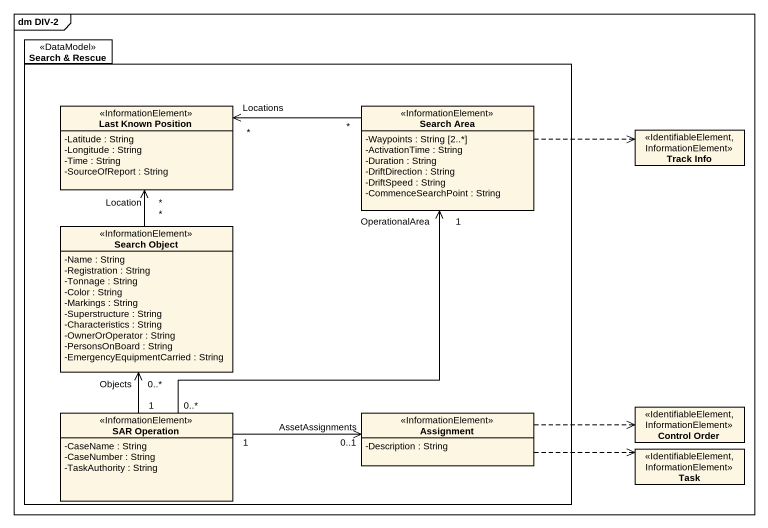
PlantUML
@startuml
mainframe dm DIV-2
hide circle
hide empty members
skinparam classAttributeIconSize 0
package "Search & Rescue" as Search_Rescue <<DataModel>> {
  class "Last Known Position" as Last_Known_Position <<InformationElement>> {
    -Latitude : String
    -Longitude : String
    -Time : String
    -SourceOfReport : String
  }
  class "Search Area" as Search_Area <<InformationElement>> {
    -Waypoints : String [2..*]
    -ActivationTime : String
    -Duration : String
    -DriftDirection : String
    -DriftSpeed : String
    -CommenceSearchPoint : String
  }
  class "Search Object" as Search_Object <<InformationElement>> {
    -Name : String
    -Registration : String
    -Tonnage : String
    -Color : String
    -Markings : String
    -Superstructure : String
    -Characteristics : String
    -OwnerOrOperator : String
    -PersonsOnBoard : String
    -EmergencyEquipmentCarried : String
  }
  class "SAR Operation" as SAR_Operation <<InformationElement>> {
    -CaseName : String
    -CaseNumber : String
    -TaskAuthority : String
  }
  class Assignment <<InformationElement>> {
    -Description : String
  }
}
class "Track Info" as Track_Info <<IdentifiableElement, InformationElement>>
class "Control Order" as Control_Order <<IdentifiableElement, InformationElement>>
class Task <<IdentifiableElement, InformationElement>>
Search_Area "*" -left-> "*\nLocations" Last_Known_Position
Search_Area .right.> Track_Info
Search_Object "*" -up-> "*\nLocation" Last_Known_Position
SAR_Operation "0..*" -up-> "1\nOperationalArea" Search_Area
SAR_Operation "1" -up-> "0..*\nObjects" Search_Object
SAR_Operation "1" -right-> "0..1\nAssetAssignments" Assignment
Assignment .right.> Control_Order
Assignment .right.> Task
@enduml
